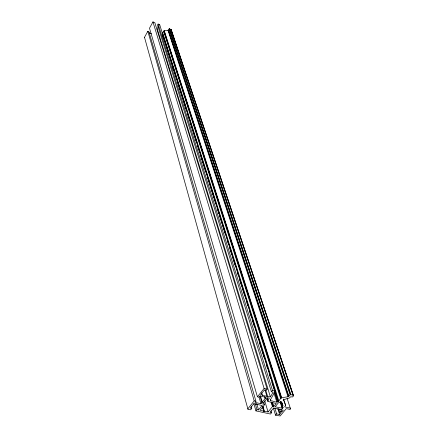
<?xml version="1.0" encoding="UTF-8"?>
<svg xmlns="http://www.w3.org/2000/svg" width="438" height="438" viewBox="0 0 438 438"><rect width="100%" height="100%" fill="white"/><g stroke="black" fill="none" stroke-linecap="round" stroke-linejoin="round"><path stroke-width="0.66" d="M171.258 30.069L170.88 29.357L169.139 28.892C168.668 31.585 165.181 29.631 163.916 31.071L162.662 32.894L278.858 400.994C276.942 403.65 273.235 400.639 270.783 400.748L270.465 399.79L275.08 391.501L274.971 390.948L272.474 390.373L158.129 24.052L159.673 24.698L275.08 391.501M273.35 408.03L275.557 415.219L280.172 415.969L286.009 408.939L286.698 408.681L290.044 409.426L290.504 408.868L290.29 408.134L284.914 406.929L284.722 406.617L285.636 405.506L284.163 401.137L283.162 400.327L283.386 399.785L289.518 397.912L290.58 396.823L292.639 396.938L293.498 395.695L171.258 29.872M282.877 405.791L281.667 402.631L280.44 402.172L278.491 402.714L275.146 406.793L282.505 408.254L282.975 407.57L282.494 406.765L282.877 405.791L281.837 402.533M158.43 26.132L157.341 29.204L270.405 396.899L262.466 395.421L262.263 394.994L260.692 394.638L264.366 390.039L266.129 390.444L267.169 389.147L154.844 22.688L152.955 21.9L149.5 28.202L257.424 396.812L259.121 397.189L260.079 395.99L266.085 397.348L260.971 403.721L255.042 402.407L255.956 401.263L148.915 31.717L147.82 31.268L144.502 37.318L247.963 409.223L250.667 409.815L251.757 408.446L251.198 406.475M263.818 411.216L260.095 410.225L264.508 404.772L264.421 404.411L262.619 404.011L267.667 397.759L269.337 398.142L268.012 400.496L267.908 401.449L276.263 403.497L273.799 406.508L272.458 406.59L268.067 411.966L263.818 411.216L262.658 407.274M158.129 24.052L157.565 25.07L271.385 391.725L273.131 392.13L270.405 396.899M167.206 49.428L162.279 33.764L162.662 32.894M147.82 31.268L254.188 400.869L247.826 408.84L247.963 409.223M257.424 396.812L264.109 388.44L152.955 21.9M255.283 403.666L256.986 409.574L258.535 409.913L262.105 405.489L253.821 403.672L250.262 408.123L251.757 408.446M270.963 410.789L271.56 412.755L270.492 414.052L255.929 410.888L256.986 409.574M271.385 391.725L272.474 390.373M293.498 395.695L292.951 395.109L290.536 394.616L288.018 396.751L281.705 397.764L280.599 398.416L278.858 400.994M275.557 415.219L276.63 413.915L274.818 408.035M276.63 413.915L279.658 414.578L281.07 412.864L279.559 412.536L280.325 411.61L279.51 408.999M280.325 411.61L281.837 411.939L283.298 410.176L273.619 408.041L270.032 412.421L271.56 412.755M254.188 400.869L255.956 401.263M264.109 388.44L267.169 389.147M149.051 32.834L151.499 33.835M171.132 29.592L293.465 395.936M170.88 29.357L292.951 395.109M169.583 28.815L290.876 394.627M169.375 28.782L290.536 394.616M169.139 28.892L290.12 394.786M144.502 37.318L144.611 37.646M168.51 30.008L288.905 396.264M168.312 30.173L288.554 396.5M168.006 30.342L288.018 396.751M287.109 398.372L290.504 408.868M283.545 399.002L285.636 405.506M164.25 30.715L281.705 397.764M164.058 30.819L281.371 397.918M163.916 31.071L281.097 398.251M163.626 31.169L280.599 398.416M281.815 402.675L282.849 405.938M281.191 401.766L282.975 407.57M281.037 401.903L282.899 407.767M280.84 401.553L282.713 407.4M280.714 401.542L282.784 408.057M280.44 401.739L282.505 408.254M280.085 401.832L282.149 408.347M281.015 409.333L281.837 411.939M162.52 33.584L278.393 401.564M167.617 50.731L176.843 80.099M177.664 82.711L186.484 110.77M187.305 113.382L189.561 120.559M189.972 121.863L196.125 141.441M197.357 145.356L199.613 152.534M200.024 153.842L205.767 172.112M207.409 177.335L209.254 183.204M209.665 184.513L215.819 204.092M217.051 208.006L218.896 213.881M219.717 216.487L221.973 223.665M222.384 224.973L225.46 234.763M227.098 239.98L228.537 244.552M229.764 248.466L231.614 254.341M232.025 255.644L235.096 265.433M237.15 271.96L238.173 275.223M239.405 279.137L241.661 286.315M242.072 287.624L244.738 296.104M246.791 302.631L247.815 305.894M249.457 311.117L251.302 316.986M252.124 319.598L254.379 326.775M256.843 334.61L257.867 337.873M259.099 341.788L260.944 347.657M261.765 350.269L264.021 357.446M266.485 365.281L267.509 368.544M269.151 373.762L270.585 378.333M271.817 382.248L274.073 389.426M274.894 392.037L277.971 401.827M162.69 35.79L163.713 39.053M172.315 66.466L173.344 69.73M274.336 391.495L277.615 401.942M273.958 392.968L276.816 402.106M278.338 408.621L279.559 412.536M277.823 408.698L279.658 414.578M272.589 402.588L273.799 406.508M272.173 402.495L273.378 406.415M271.894 402.506L273.098 406.426M271.604 402.549L272.808 406.469M270.377 399.445L270.783 400.748M271.056 402.013L272.458 406.59M265.614 389.721L267.607 396.264M264.963 389.897L266.95 396.439M267.218 397.879L268.012 400.496M266.917 398.175L267.908 401.449M264.53 396.582L265.209 398.859M264.727 400.836L268.067 411.966M261.683 392.804L262.466 395.421M263.835 402.445L264.508 404.772M260.424 395.826L262.367 402.385M259.942 396.023L261.886 402.582M263.024 406.568L264.382 411.162M262.51 406.021L264.065 411.266M262.63 407.094L263.791 411.03M259.039 397.167L260.971 403.721M256.635 403.349L258.535 409.913M253.859 403.661L255.929 410.888M159.673 24.698L159.782 25.147"/></g></svg>
